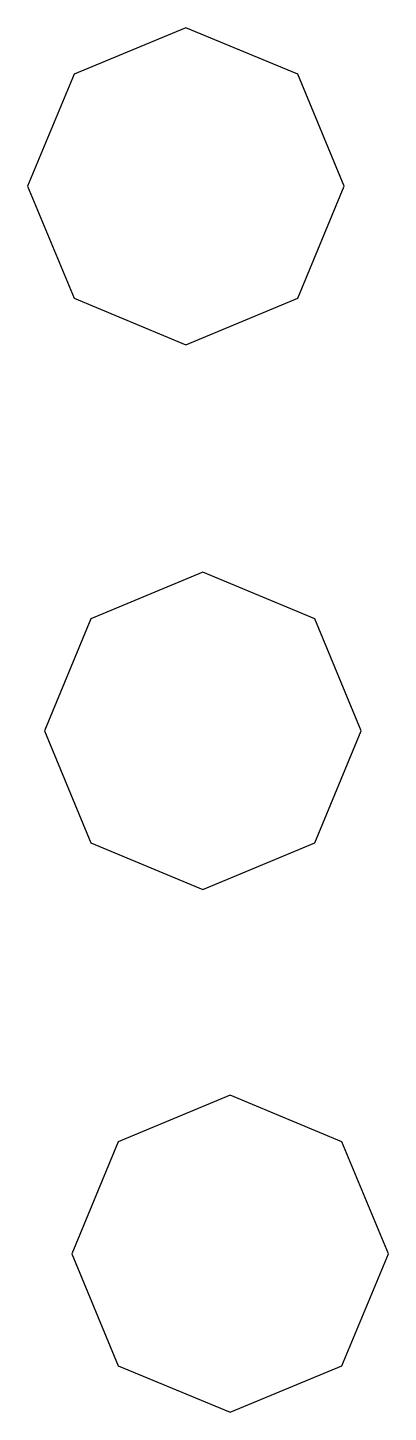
# Model space of a CAD drawing. Extents: x -4.1 to -0.4, y -6.8 to 7.3.
import ezdxf

# ---------------------------------------------------------------- set-up
doc = ezdxf.new("R2010")
doc.units = 0
doc.layers.get('0').update_dxf_attribs({"linetype": 'CONTINUOUS'})

msp = doc.modelspace()

# ---------------------------------------------------------------- linework, layer by layer
at = {"color": 7}
for points in [[(-0.841892, 5.653552), (-1.312991, 6.790885), (-2.450324, 7.261984), (-3.587657, 6.790885), (-4.058757, 5.653552), (-3.587657, 4.516219), (-2.450324, 4.045119), (-1.312991, 4.516219), (-0.841892, 5.653552)], [(-0.671922, 0.127954), (-1.143021, 1.265287), (-2.280354, 1.736386), (-3.417687, 1.265287), (-3.888787, 0.127954), (-3.417687, -1.009379), (-2.280354, -1.480479), (-1.143021, -1.009379), (-0.671922, 0.127954)], [(-0.394811, -5.177494), (-0.86591, -4.040161), (-2.003243, -3.569061), (-3.140576, -4.040161), (-3.611676, -5.177494), (-3.140576, -6.314827), (-2.003243, -6.785926), (-0.86591, -6.314827), (-0.394811, -5.177494)]]:
    msp.add_lwpolyline(points, dxfattribs=at)

doc.saveas('drawing.dxf')
